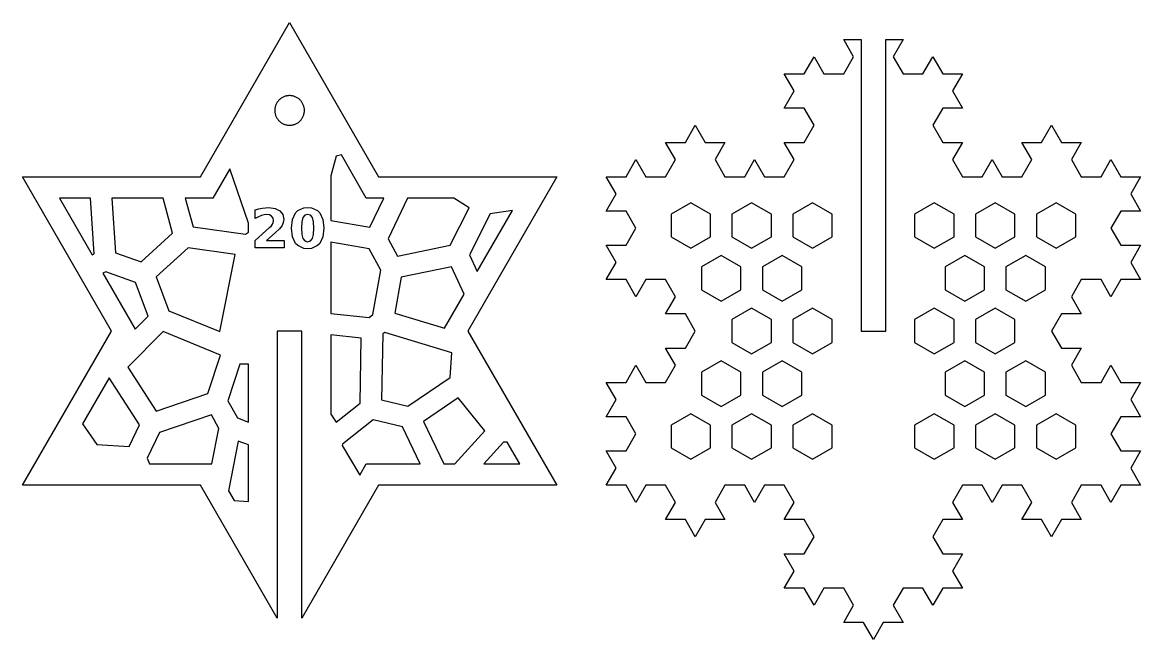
# Model space of a CAD drawing. Header units: millimetres. Extents: x 0 to 438, y -157 to 0.
# Drawn here: x 216.9 to 352.9, y -75 to 0 of the extents above; entities that cross this region are included whole.
import ezdxf

# ---------------------------------------------------------------- set-up
doc = ezdxf.new("R2010")
doc.units = ezdxf.units.MM
doc.layers.add('CUT', color=1, linetype='Continuous')
doc.layers.add('ENGRAVE', color=7, linetype='Continuous')

msp = doc.modelspace()

# ---------------------------------------------------------------- linework, layer by layer
at = {"layer": 'CUT'}
for points in [[(227.77, -37.5), (216.95, -18.75), (238.6, -18.75), (249.43, 0), (260.25, -18.75), (281.9, -18.75), (271.07, -37.5), (281.9, -56.25), (260.25, -56.25), (250.93, -72.4), (250.93, -37.5), (247.93, -37.5), (247.93, -72.4), (238.6, -56.25), (216.95, -56.25), (227.77, -37.5)], [(323.98, -2.08), (322.78, -4.17), (323.98, -6.25), (326.39, -6.25), (327.59, -4.17), (328.8, -6.25), (331.2, -6.25), (330, -8.33), (331.2, -10.42), (328.8, -10.42), (327.59, -12.5), (328.8, -14.58), (331.2, -14.58), (330, -16.67), (331.2, -18.75), (333.61, -18.75), (334.81, -16.67), (336.01, -18.75), (338.42, -18.75), (339.62, -16.67), (338.42, -14.58), (340.82, -14.58), (342.03, -12.5), (343.23, -14.58), (345.64, -14.58), (344.43, -16.67), (345.64, -18.75), (348.04, -18.75), (349.24, -16.67), (350.45, -18.75), (352.85, -18.75), (351.65, -20.83), (352.85, -22.92), (350.45, -22.92), (349.24, -25), (350.45, -27.08), (352.85, -27.08), (351.65, -29.17), (352.85, -31.25), (350.45, -31.25), (349.24, -33.33), (348.04, -31.25), (345.64, -31.25), (344.43, -33.33), (345.64, -35.42), (343.23, -35.42), (342.03, -37.5), (343.23, -39.58), (345.64, -39.58), (344.43, -41.67), (345.64, -43.75), (348.04, -43.75), (349.24, -41.67), (350.45, -43.75), (352.85, -43.75), (351.65, -45.83), (352.85, -47.92), (350.45, -47.92), (349.24, -50), (350.45, -52.08), (352.85, -52.08), (351.65, -54.17), (352.85, -56.25), (350.45, -56.25), (349.24, -58.33), (348.04, -56.25), (345.64, -56.25), (344.43, -58.33), (345.64, -60.42), (343.23, -60.42), (342.03, -62.5), (340.82, -60.42), (338.42, -60.42), (339.62, -58.33), (338.42, -56.25), (336.01, -56.25), (334.81, -58.33), (333.61, -56.25), (331.2, -56.25), (330, -58.33), (331.2, -60.42), (328.8, -60.42), (327.59, -62.5), (328.8, -64.58), (331.2, -64.58), (330, -66.67), (331.2, -68.75), (328.8, -68.75), (327.59, -70.83), (326.39, -68.75), (323.98, -68.75), (322.78, -70.83), (323.98, -72.92), (321.58, -72.92), (320.38, -75), (319.17, -72.92), (316.77, -72.92), (317.97, -70.83), (316.77, -68.75), (314.36, -68.75), (313.16, -70.83), (311.96, -68.75), (309.55, -68.75), (310.75, -66.67), (309.55, -64.58), (311.96, -64.58), (313.16, -62.5), (311.96, -60.42), (309.55, -60.42), (310.75, -58.33), (309.55, -56.25), (307.15, -56.25), (305.94, -58.33), (304.74, -56.25), (302.33, -56.25), (301.13, -58.33), (302.33, -60.42), (299.93, -60.42), (298.73, -62.5), (297.52, -60.42), (295.12, -60.42), (296.32, -58.33), (295.12, -56.25), (292.71, -56.25), (291.51, -58.33), (290.31, -56.25), (287.9, -56.25), (289.1, -54.17), (287.9, -52.08), (290.31, -52.08), (291.51, -50), (290.31, -47.92), (287.9, -47.92), (289.1, -45.83), (287.9, -43.75), (290.31, -43.75), (291.51, -41.67), (292.71, -43.75), (295.12, -43.75), (296.32, -41.67), (295.12, -39.58), (297.52, -39.58), (298.73, -37.5), (297.52, -35.42), (295.12, -35.42), (296.32, -33.33), (295.12, -31.25), (292.71, -31.25), (291.51, -33.33), (290.31, -31.25), (287.9, -31.25), (289.1, -29.17), (287.9, -27.08), (290.31, -27.08), (291.51, -25), (290.31, -22.92), (287.9, -22.92), (289.1, -20.83), (287.9, -18.75), (290.31, -18.75), (291.51, -16.67), (292.71, -18.75), (295.12, -18.75), (296.32, -16.67), (295.12, -14.58), (297.52, -14.58), (298.73, -12.5), (299.93, -14.58), (302.33, -14.58), (301.13, -16.67), (302.33, -18.75), (304.74, -18.75), (305.94, -16.67), (307.15, -18.75), (309.55, -18.75), (310.75, -16.67), (309.55, -14.58), (311.96, -14.58), (313.16, -12.5), (311.96, -10.42), (309.55, -10.42), (310.75, -8.33), (309.55, -6.25), (311.96, -6.25), (313.16, -4.17), (314.36, -6.25), (316.77, -6.25), (317.97, -4.17), (316.77, -2.08), (318.88, -2.08), (318.88, -37.5), (321.88, -37.5), (321.88, -2.08), (323.98, -2.08)], [(251.22, -10.61), (251.22, -10.52), (251.21, -10.44), (251.19, -10.35), (251.17, -10.26), (251.15, -10.18), (251.12, -10.09), (251.09, -10.01), (251.05, -9.93), (251.01, -9.85), (250.97, -9.77), (250.92, -9.7), (250.87, -9.63), (250.82, -9.56), (250.76, -9.49), (250.7, -9.43), (250.63, -9.37), (250.57, -9.31), (250.5, -9.25), (250.43, -9.2), (250.35, -9.16), (250.27, -9.11), (250.19, -9.07), (250.11, -9.04), (250.03, -9.01), (249.95, -8.98), (249.86, -8.95), (249.78, -8.93), (249.69, -8.92), (249.6, -8.91), (249.51, -8.9), (249.43, -8.9), (249.34, -8.9), (249.25, -8.91), (249.16, -8.92), (249.07, -8.93), (248.99, -8.95), (248.9, -8.98), (248.82, -9.01), (248.74, -9.04), (248.66, -9.07), (248.58, -9.11), (248.5, -9.16), (248.42, -9.2), (248.35, -9.25), (248.28, -9.31), (248.22, -9.37), (248.15, -9.43), (248.09, -9.49), (248.03, -9.56), (247.98, -9.63), (247.93, -9.7), (247.88, -9.77), (247.84, -9.85), (247.8, -9.93), (247.76, -10.01), (247.73, -10.09), (247.7, -10.18), (247.68, -10.26), (247.66, -10.35), (247.64, -10.44), (247.63, -10.52), (247.63, -10.61), (247.62, -10.7), (247.63, -10.79), (247.63, -10.88), (247.64, -10.96), (247.66, -11.05), (247.68, -11.14), (247.7, -11.22), (247.73, -11.31), (247.76, -11.39), (247.8, -11.47), (247.84, -11.55), (247.88, -11.63), (247.93, -11.7), (247.98, -11.77), (248.03, -11.84), (248.09, -11.91), (248.15, -11.97), (248.22, -12.03), (248.28, -12.09), (248.35, -12.15), (248.42, -12.2), (248.5, -12.24), (248.58, -12.29), (248.66, -12.33), (248.74, -12.36), (248.82, -12.39), (248.9, -12.42), (248.99, -12.45), (249.07, -12.47), (249.16, -12.48), (249.25, -12.49), (249.34, -12.5), (249.43, -12.5), (249.51, -12.5), (249.6, -12.49), (249.69, -12.48), (249.78, -12.47), (249.86, -12.45), (249.95, -12.42), (250.03, -12.39), (250.11, -12.36), (250.19, -12.33), (250.27, -12.29), (250.35, -12.24), (250.43, -12.2), (250.5, -12.15), (250.57, -12.09), (250.63, -12.03), (250.7, -11.97), (250.76, -11.91), (250.82, -11.84), (250.87, -11.77), (250.92, -11.7), (250.97, -11.63), (251.01, -11.55), (251.05, -11.47), (251.09, -11.39), (251.12, -11.31), (251.15, -11.22), (251.17, -11.14), (251.19, -11.05), (251.21, -10.96), (251.22, -10.88), (251.22, -10.79), (251.22, -10.7), (251.22, -10.61)], [(255.08, -16.26), (254.43, -18.63), (254.43, -24.08), (259.19, -24.9), (260.87, -21.35), (258.75, -21.35), (255.72, -16.11), (255.08, -16.26)], [(244.43, -24.38), (242.16, -17.78), (240.1, -21.35), (236.75, -21.35), (237.69, -24.85), (244.06, -25.74), (244.43, -25.5), (244.43, -24.38)], [(225.22, -21.35), (221.45, -21.35), (225.42, -28.23), (225.68, -28.12), (225.22, -21.35)], [(235.2, -25.6), (234.05, -21.35), (227.82, -21.35), (228.27, -27.99), (231.4, -29.08), (235.2, -25.6)], [(271.25, -22.53), (269.4, -21.35), (263.75, -21.35), (261.4, -26.31), (262.54, -28.4), (268.96, -27.08), (271.25, -22.53)], [(272.24, -30.28), (276.52, -22.87), (273.79, -23.26), (271.28, -28.25), (272.24, -30.28)], [(298.18, -21.91), (295.78, -23.3), (295.78, -26.07), (298.18, -27.45), (300.58, -26.07), (300.58, -23.3), (298.18, -21.91)], [(303.18, -23.3), (303.18, -26.07), (305.58, -27.45), (307.98, -26.07), (307.98, -23.3), (305.58, -21.91), (303.18, -23.3)], [(312.98, -21.91), (310.58, -23.3), (310.58, -26.07), (312.98, -27.45), (315.38, -26.07), (315.38, -24.68), (315.38, -23.3), (312.98, -21.91)], [(325.38, -23.3), (325.38, -26.07), (327.78, -27.45), (330.18, -26.07), (330.18, -23.3), (327.78, -21.91), (325.38, -23.3)], [(335.18, -21.91), (332.78, -23.3), (332.78, -26.07), (335.18, -27.45), (337.58, -26.07), (337.58, -23.3), (335.18, -21.91)], [(342.58, -21.91), (340.18, -23.3), (340.18, -26.07), (342.58, -27.45), (344.98, -26.07), (344.98, -23.3), (342.58, -21.91)], [(260.5, -30.09), (259.1, -27.52), (254.43, -26.72), (254.43, -35.37), (259.09, -35.85), (259.56, -35.51), (260.5, -30.09)], [(240.94, -37.58), (242.82, -28.19), (237.09, -27.39), (233.23, -30.93), (234.76, -35.03), (240.94, -37.58)], [(301.88, -28.32), (299.48, -29.71), (299.48, -32.48), (301.88, -33.86), (304.28, -32.48), (304.28, -29.71), (301.88, -28.32)], [(309.28, -28.32), (306.88, -29.71), (306.88, -32.48), (309.28, -33.86), (311.68, -32.48), (311.68, -29.71), (309.28, -28.32)], [(331.48, -28.32), (329.08, -29.71), (329.08, -32.48), (331.48, -33.86), (333.88, -32.48), (333.88, -29.71), (331.48, -28.32)], [(338.88, -28.32), (336.48, -29.71), (336.48, -32.48), (338.88, -33.86), (341.28, -32.48), (341.28, -29.71), (338.88, -28.32)], [(270.66, -33.03), (269.09, -29.71), (262.98, -30.96), (262.23, -35.34), (268.26, -37.17), (270.66, -33.03)], [(232.23, -35.69), (230.7, -31.59), (227.09, -30.33), (226.73, -30.49), (230.65, -37.29), (232.23, -35.69)], [(303.18, -36.11), (303.18, -38.89), (305.58, -40.27), (307.98, -38.89), (307.98, -36.11), (305.58, -34.73), (303.18, -36.11)], [(312.98, -34.73), (310.58, -36.11), (310.58, -38.89), (312.98, -40.27), (315.38, -38.89), (315.38, -37.5), (315.38, -36.11), (312.98, -34.73)], [(327.78, -34.73), (325.38, -36.11), (325.38, -38.89), (327.78, -40.27), (330.18, -38.89), (330.18, -36.11), (327.78, -34.73)], [(332.78, -36.11), (332.78, -38.89), (335.18, -40.27), (337.58, -38.89), (337.58, -36.11), (335.18, -34.73), (332.78, -36.11)], [(233.23, -47.24), (239.5, -45.09), (241.02, -40.42), (234.05, -37.55), (229.75, -41.89), (233.23, -47.24)], [(255.07, -48.58), (257.99, -46.26), (258.13, -38.37), (254.43, -37.98), (254.43, -47.62), (255.07, -48.58)], [(263.78, -46.64), (268.92, -43.15), (269.13, -40.16), (261, -37.68), (260.74, -37.86), (260.6, -45.88), (263.78, -46.64)], [(243.1, -48.06), (244.43, -48.56), (244.43, -41.53), (243.39, -41.52), (241.94, -45.97), (243.1, -48.06)], [(301.88, -41.14), (299.48, -42.52), (299.48, -45.29), (301.88, -46.68), (304.28, -45.29), (304.28, -42.52), (301.88, -41.14)], [(306.88, -42.52), (306.88, -45.29), (309.28, -46.68), (311.68, -45.29), (311.68, -42.52), (309.28, -41.14), (306.88, -42.52)], [(329.08, -42.52), (329.08, -45.29), (331.48, -46.68), (333.88, -45.29), (333.88, -42.52), (331.48, -41.14), (329.08, -42.52)], [(338.88, -41.14), (336.48, -42.52), (336.48, -45.29), (338.88, -46.68), (341.28, -45.29), (341.28, -42.52), (338.88, -41.14)], [(231.2, -48.89), (227.49, -43.19), (224.27, -48.77), (225.99, -51.3), (229.91, -51.55), (231.2, -48.89)], [(273.17, -49.63), (269.91, -45.62), (265.69, -48.48), (268.17, -53.65), (269.5, -53.65), (273.17, -49.63)], [(298.18, -47.55), (295.78, -48.93), (295.78, -51.7), (298.18, -53.09), (300.58, -51.7), (300.58, -48.93), (298.18, -47.55)], [(303.18, -48.93), (303.18, -51.7), (305.58, -53.09), (307.98, -51.7), (307.98, -48.93), (305.58, -47.55), (303.18, -48.93)], [(312.98, -47.55), (310.58, -48.93), (310.58, -51.7), (312.98, -53.09), (315.38, -51.7), (315.38, -50.32), (315.38, -48.93), (312.98, -47.55)], [(325.38, -48.93), (325.38, -51.7), (327.78, -53.09), (330.18, -51.7), (330.18, -48.93), (327.78, -47.55), (325.38, -48.93)], [(335.18, -47.55), (332.78, -48.93), (332.78, -51.7), (335.18, -53.09), (337.58, -51.7), (337.58, -48.93), (335.18, -47.55)], [(342.58, -47.55), (340.18, -48.93), (340.18, -51.7), (342.58, -53.09), (344.98, -51.7), (344.98, -48.93), (342.58, -47.55)], [(240.83, -49.33), (239.92, -47.69), (233.62, -49.85), (232.13, -52.94), (232.42, -53.65), (239.99, -53.65), (240.83, -49.33)], [(259.59, -48.31), (255.87, -51.27), (255.81, -51.41), (257.96, -55.01), (258.75, -53.65), (265.29, -53.65), (263.13, -49.15), (259.59, -48.31)], [(244.43, -58.2), (244.43, -51.34), (243.18, -50.87), (242, -56.94), (242.67, -58.1), (244.43, -58.2)], [(277.4, -53.65), (275.87, -51), (275.44, -50.99), (273.02, -53.65), (277.4, -53.65)]]:
    msp.add_lwpolyline(points, close=True, dxfattribs=at)
at = {"layer": 'ENGRAVE'}
for points in [[(248.75, -26.49), (248.75, -27.41), (245.25, -27.41), (245.25, -26.49), (247, -24.94), (247.21, -24.73), (247.35, -24.52), (247.44, -24.32), (247.47, -24.1), (247.41, -23.8), (247.24, -23.56), (246.97, -23.4), (246.63, -23.35), (246.33, -23.38), (246, -23.47), (245.64, -23.63), (245.26, -23.84), (245.26, -22.78), (245.68, -22.66), (246.09, -22.57), (246.49, -22.52), (246.89, -22.5), (247.66, -22.6), (248.24, -22.88), (248.6, -23.34), (248.72, -23.94), (248.66, -24.32), (248.51, -24.68), (248.2, -25.08), (247.66, -25.59), (246.63, -26.49), (248.75, -26.49)], [(253.09, -26.85), (252.8, -27.13), (252.07, -27.46), (251.62, -27.5), (251.17, -27.46), (250.44, -27.13), (250.15, -26.85), (249.77, -26.06), (249.64, -25), (249.77, -23.94), (250.15, -23.15), (250.44, -22.87), (251.17, -22.54), (251.62, -22.5), (252.07, -22.54), (252.8, -22.87), (253.09, -23.15), (253.48, -23.94), (253.6, -25), (253.48, -26.06), (253.09, -26.85)], [(252.32, -24.22), (252.19, -23.72), (251.97, -23.44), (251.62, -23.35), (251.28, -23.44), (251.05, -23.72), (250.92, -24.22), (250.88, -24.99), (250.92, -25.77), (251.05, -26.28), (251.28, -26.56), (251.62, -26.65), (251.96, -26.56), (252.19, -26.28), (252.32, -25.77), (252.36, -24.99), (252.32, -24.22)]]:
    msp.add_lwpolyline(points, close=True, dxfattribs=at)

doc.saveas('drawing.dxf')
